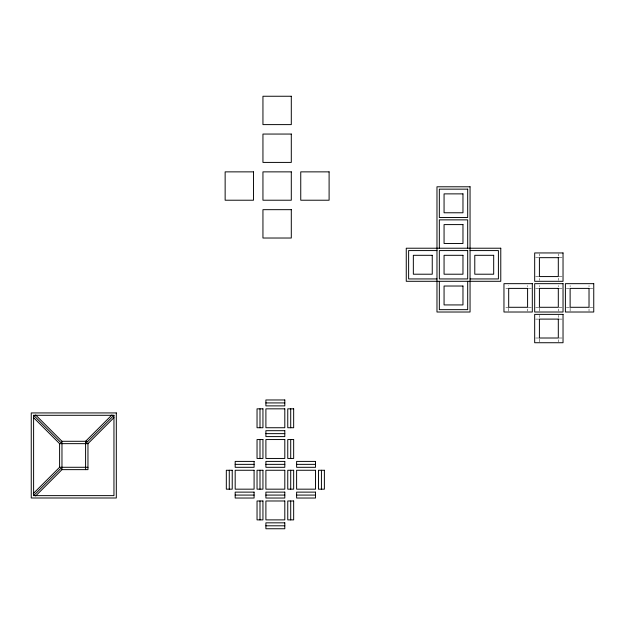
<?xml version="1.0" encoding="UTF-8"?>
<svg xmlns="http://www.w3.org/2000/svg" width="625" height="625" viewBox="0 0 625 625"><rect width="100%" height="100%" fill="white"/><g stroke="black" fill="none" stroke-linecap="round" stroke-linejoin="round"><path stroke-width="0.47" stroke-dasharray="3.12 2.34" d="M535.625 257.672L539.406 257.672L539.406 253.891M562.086 257.672L558.305 257.672L558.305 253.891M535.625 276.57L539.406 276.57M562.086 276.57L558.305 276.57L558.305 280.352M505.852 288.391L508.688 288.391L508.688 285.555M531.375 288.391L527.594 288.391L527.594 285.555M535.625 288.391L539.406 288.391L539.406 285.555M562.086 288.391L558.305 288.391L558.305 285.555M566.344 288.391L570.125 288.391L570.125 285.555M592.805 288.391L589.023 288.391L589.023 285.555M505.852 307.289L508.688 307.289M531.375 307.289L527.594 307.289L527.594 311.07M535.625 307.289L539.406 307.289M562.086 307.289L558.305 307.289L558.305 311.07M566.344 307.289L570.125 307.289M592.805 307.289L589.023 307.289L589.023 311.07M535.625 319.102L539.406 319.102L539.406 315.32M562.086 319.102L558.305 319.102L558.305 315.32M535.625 338.008L539.406 338.008M562.086 338.008L558.305 338.008L558.305 341.789M570.125 308.234L570.125 311.07M539.406 278.461L539.406 280.352M539.406 308.234L539.406 311.07M539.406 338.953L539.406 341.789M508.688 308.234L508.688 311.07"/><path stroke-width="0.94" d="M33.273 493.609L59.602 467.281L87.961 467.281M111.922 414.961L85.594 441.289L85.594 469.641M33.609 495.633L33.609 415.297L113.953 415.297L113.953 495.633L33.609 495.633L61.969 467.281M85.594 443.648L113.953 415.297M35.641 495.969L61.969 469.641L61.969 441.289L35.641 414.961M113.953 417.656L87.961 443.648L59.602 443.648L33.609 417.656M436.977 250.578L408.625 250.578L408.625 278.938L436.977 278.938M470.055 250.578L498.406 250.578L498.406 278.938L470.055 278.938M265.898 402.922L284.805 402.922M265.898 433.641L284.805 433.641M61.969 441.289L86.992 441.289M235.18 464.359L254.086 464.359M265.898 464.359L284.805 464.359M296.617 464.359L315.516 464.359M61.969 469.641L87.961 469.641L87.961 443.18M235.18 495.078L254.086 495.078M265.898 495.078L284.805 495.078M296.617 495.078L315.516 495.078M265.898 525.797L284.805 525.797M33.609 415.297L61.969 443.648M467.695 248.219L467.695 219.867L439.336 219.867L439.336 248.219M467.695 281.297L467.695 309.656L439.336 309.656L439.336 281.297M321.422 470.266L321.422 489.172M290.711 408.836L290.711 427.734M290.711 439.547L290.711 458.453M290.711 470.266L290.711 489.172M290.711 500.984L290.711 519.883M259.992 408.836L259.992 427.734M259.992 439.547L259.992 458.453M259.992 470.266L259.992 489.172M259.992 500.984L259.992 519.883M229.273 470.266L229.273 489.172M59.602 443.648L59.602 467.281M291.297 96.25L262.945 96.25L262.945 124.609L291.297 124.609L291.297 96.25M291.297 134.055L262.945 134.055L262.945 162.414L291.297 162.414L291.297 134.055M253.492 171.867L225.141 171.867L225.141 200.219L253.492 200.219L253.492 171.867M291.297 171.867L262.945 171.867L262.945 200.219L291.297 200.219L291.297 171.867M329.102 171.867L300.75 171.867L300.75 200.219L329.102 200.219L329.102 171.867M470.055 186.789L436.977 186.789L436.977 312.016L470.055 312.016L470.055 186.789M467.695 189.148L439.336 189.148L439.336 217.5L467.695 217.5L467.695 189.148M462.969 193.875L444.062 193.875L444.062 212.773L462.969 212.773L462.969 193.875M291.297 209.672L262.945 209.672L262.945 238.023L291.297 238.023L291.297 209.672M462.969 224.594L444.062 224.594L444.062 243.492L462.969 243.492L462.969 224.594M500.773 248.219L406.258 248.219L406.258 281.297L500.773 281.297L500.773 248.219M467.695 250.578L439.336 250.578L439.336 278.938L467.695 278.938L467.695 250.578M563.031 252.945L534.68 252.945L534.68 281.297L563.031 281.297L563.031 252.945M432.25 255.305L413.344 255.305L413.344 274.211L432.25 274.211L432.25 255.305M462.969 255.305L444.062 255.305L444.062 274.211L462.969 274.211L462.969 255.305M493.687 255.305L474.781 255.305L474.781 274.211L493.687 274.211L493.687 255.305M558.305 257.672L539.406 257.672L539.406 276.57L558.305 276.57L558.305 257.672M532.312 283.664L503.961 283.664L503.961 312.016L532.312 312.016L532.312 283.664M563.031 283.664L534.68 283.664L534.68 312.016L563.031 312.016L563.031 283.664M593.75 283.664L565.398 283.664L565.398 312.016L593.75 312.016L593.75 283.664M462.969 286.023L444.062 286.023L444.062 304.93L462.969 304.93L462.969 286.023M527.594 288.391L508.688 288.391L508.688 307.289L527.594 307.289L527.594 288.391M558.305 288.391L539.406 288.391L539.406 307.289L558.305 307.289L558.305 288.391M589.023 288.391L570.125 288.391L570.125 307.289L589.023 307.289L589.023 288.391M563.031 314.375L534.68 314.375L534.68 342.734L563.031 342.734L563.031 314.375M558.305 319.102L539.406 319.102L539.406 338.008L558.305 338.008L558.305 319.102M284.805 399.969L265.898 399.969L265.898 405.883L284.805 405.883L284.805 399.969M262.945 408.836L257.039 408.836L257.039 427.734L262.945 427.734L262.945 408.836M284.805 408.836L265.898 408.836L265.898 427.734L284.805 427.734L284.805 408.836M293.664 408.836L287.758 408.836L287.758 427.734L293.664 427.734L293.664 408.836M116.312 412.93L31.25 412.93L31.25 497.992L116.312 497.992L116.312 412.93M284.805 430.688L265.898 430.688L265.898 436.594L284.805 436.594L284.805 430.688M262.945 439.547L257.039 439.547L257.039 458.453L262.945 458.453L262.945 439.547M284.805 439.547L265.898 439.547L265.898 458.453L284.805 458.453L284.805 439.547M293.664 439.547L287.758 439.547L287.758 458.453L293.664 458.453L293.664 439.547M254.086 461.406L235.18 461.406L235.18 467.312L254.086 467.312L254.086 461.406M284.805 461.406L265.898 461.406L265.898 467.312L284.805 467.312L284.805 461.406M315.516 461.406L296.617 461.406L296.617 467.312L315.516 467.312L315.516 461.406M232.227 470.266L226.32 470.266L226.32 489.172L232.227 489.172L232.227 470.266M254.086 470.266L235.18 470.266L235.18 489.172L254.086 489.172L254.086 470.266M262.945 470.266L257.039 470.266L257.039 489.172L262.945 489.172L262.945 470.266M284.805 470.266L265.898 470.266L265.898 489.172L284.805 489.172L284.805 470.266M293.664 470.266L287.758 470.266L287.758 489.172L293.664 489.172L293.664 470.266M315.516 470.266L296.617 470.266L296.617 489.172L315.516 489.172L315.516 470.266M324.383 470.266L318.469 470.266L318.469 489.172L324.383 489.172L324.383 470.266M254.086 492.125L235.18 492.125L235.18 498.031L254.086 498.031L254.086 492.125M284.805 492.125L265.898 492.125L265.898 498.031L284.805 498.031L284.805 492.125M315.516 492.125L296.617 492.125L296.617 498.031L315.516 498.031L315.516 492.125M262.945 500.984L257.039 500.984L257.039 519.883L262.945 519.883L262.945 500.984M284.805 500.984L265.898 500.984L265.898 519.883L284.805 519.883L284.805 500.984M293.664 500.984L287.758 500.984L287.758 519.883L293.664 519.883L293.664 500.984M284.805 522.836L265.898 522.836L265.898 528.75L284.805 528.75L284.805 522.836"/></g></svg>
